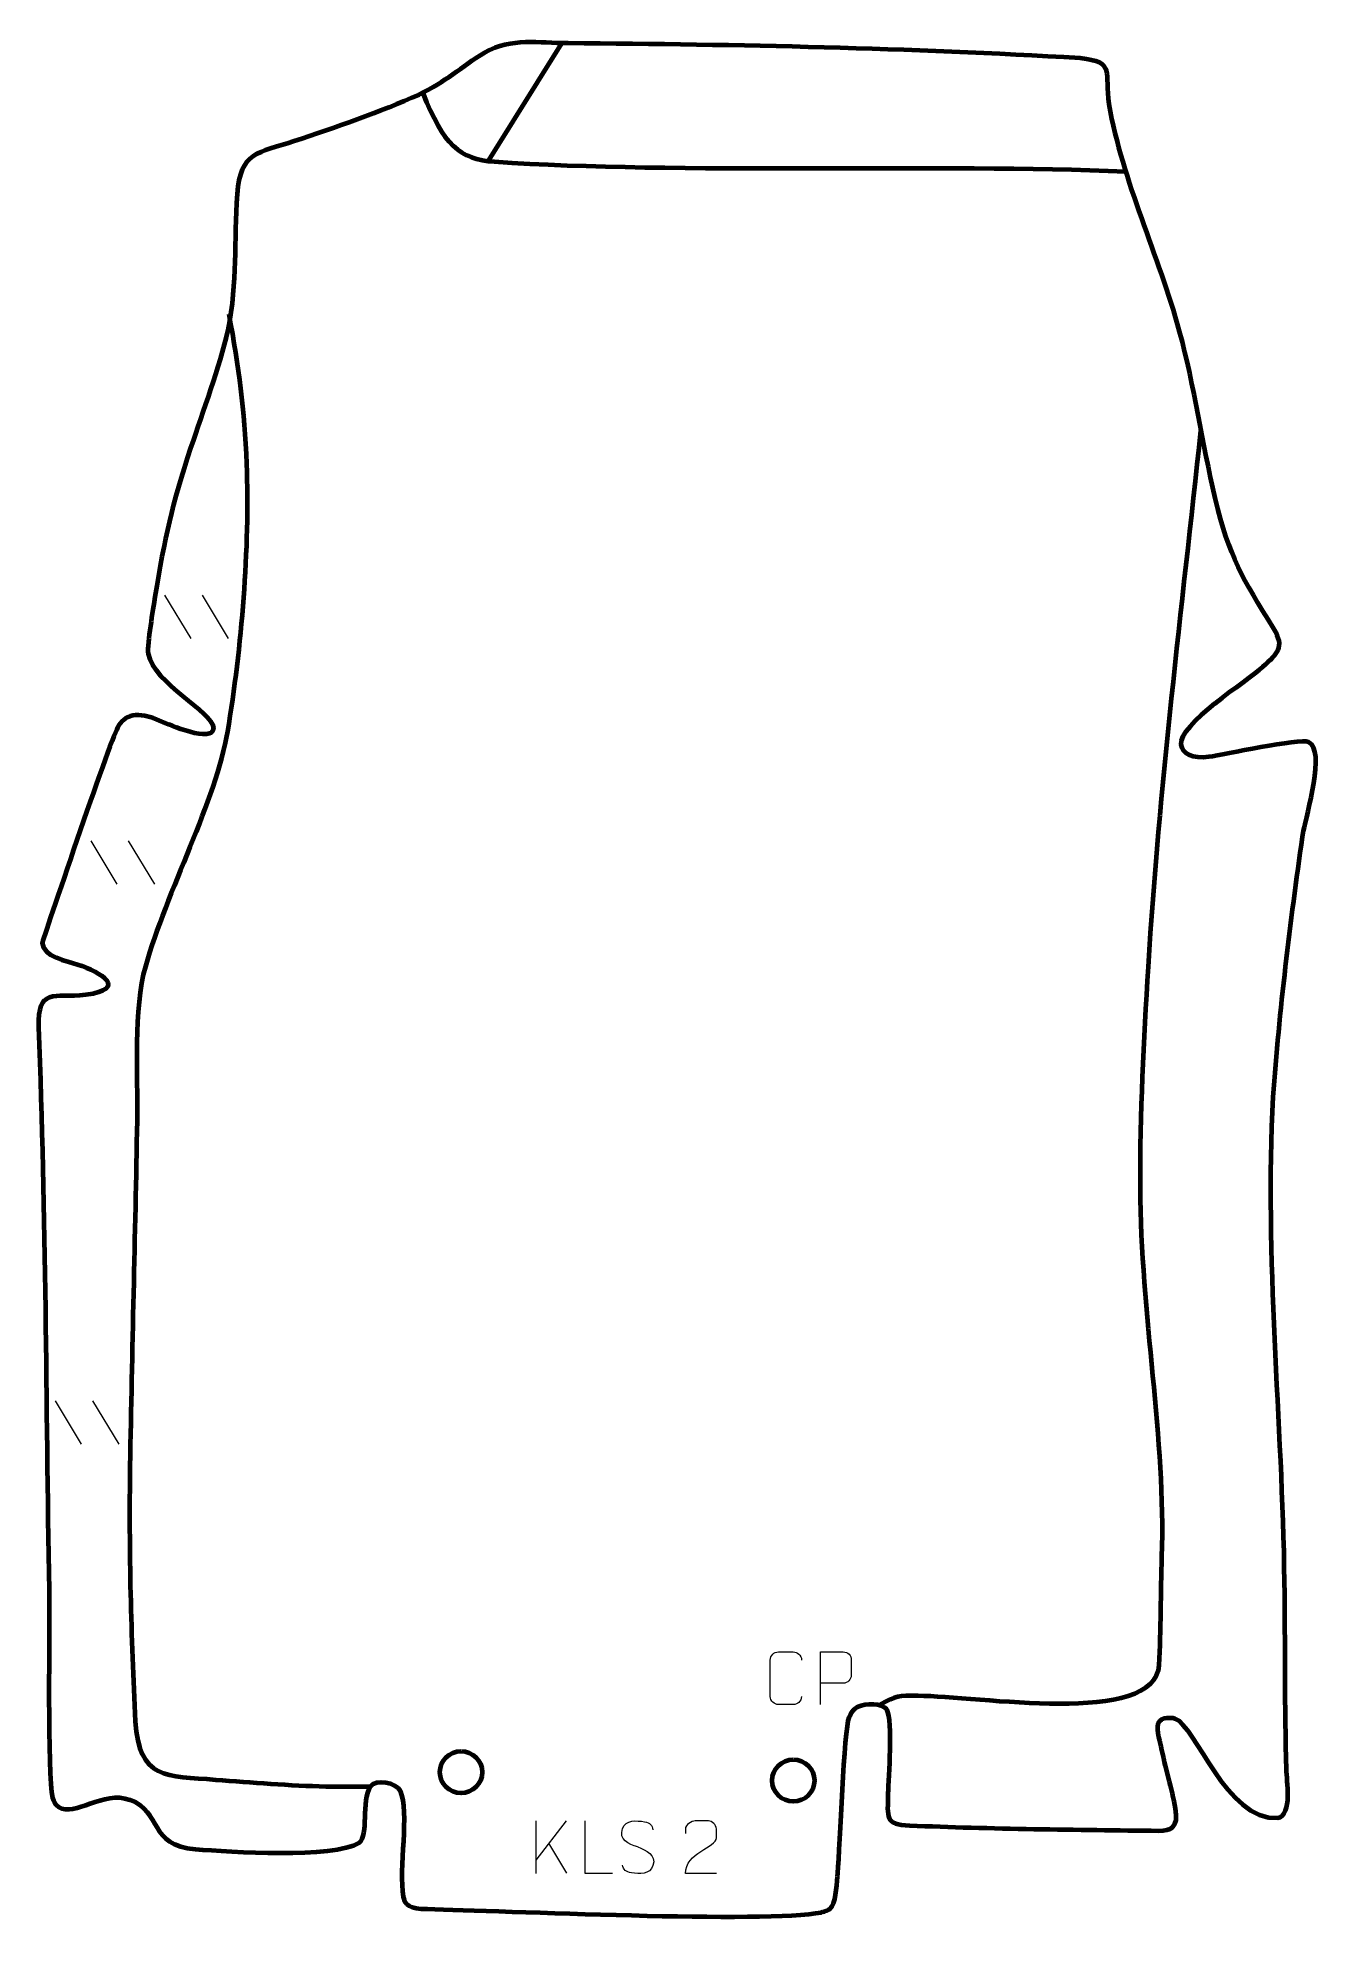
# Model space of a CAD drawing. Header units: millimetres. Extents: x -304 to 307, y -399 to 496.
import ezdxf

# ---------------------------------------------------------------- set-up
doc = ezdxf.new("R2010")
doc.units = ezdxf.units.MM
doc.header["$MEASUREMENT"] = 0
for name, color, linetype in [('layer 1', 7, 'Continuous'), ('layer 2', 7, 'Continuous'), ('layer 3', 7, 'Continuous')]:
    doc.layers.add(name, color=color, linetype=linetype)

msp = doc.modelspace()

# ---------------------------------------------------------------- linework, layer by layer
at = {"layer": 'layer 1', "color": 250, "lineweight": 9}
for points in [[(-67.6874, -350.2559), (-67.6874, -350.2559), (-67.6874, -375.2095), (-67.6874, -375.2095)], [(-53.3112, -350.2559), (-53.3112, -350.2559), (-67.6874, -368.8956), (-67.6874, -368.8956)], [(-52.9859, -375.1137), (-52.9859, -375.1137), (-61.4564, -360.8001), (-61.4564, -360.8001)]]:
    msp.add_open_spline(points, degree=3, dxfattribs=at)
for points, knots in [([(-31.3645, -375.2384), (-31.3645, -375.2384), (-44.3136, -375.2384), (-44.3136, -375.2384), (-44.3136, -375.2384), (-44.3136, -375.2384), (-44.3136, -350.2848), (-44.3136, -350.2848)], [0, 0, 0, 0, 0.33333333, 0.33333333, 0.33333333, 0.33333333, 1, 1, 1, 1]), ([(-19.3459, -362.5883), (-23.5942, -361.1179), (-28.5023, -359.3221), (-26.4972, -353.8018), (-26.4972, -353.8018), (-24.9937, -349.6619), (-19.7801, -350.0504), (-16.1765, -350.6515), (-16.1765, -350.6515), (-13.3159, -351.1287), (-12.4512, -352.3419), (-12.1406, -354.426)], [0, 0, 0, 0, 0.25, 0.25, 0.25, 0.25, 0.5, 0.5, 0.5, 0.5, 1, 1, 1, 1]), ([(18.0201, -375.2493), (13.1057, -375.249), (8.1913, -375.249), (3.2772, -375.2493), (3.2772, -375.2493), (3.2772, -365.317), (17.9282, -362.6758), (18.0201, -358.3655), (18.0201, -358.3655), (18.0198, -356.9414), (18.0198, -355.5177), (18.0201, -354.0944), (18.0201, -354.0944), (18.0032, -352.0173), (15.8804, -350.2925), (14.2094, -350.2752), (14.2094, -350.2752), (12.1362, -350.2756), (10.0633, -350.2756), (7.9909, -350.2752), (7.9909, -350.2752), (6.1688, -350.2587), (3.3441, -352.0508), (3.2772, -354.1444), (3.2772, -354.1444), (3.2772, -354.1444), (3.2772, -356.1992), (3.2772, -356.1992)], [0, 0, 0, 0, 0.125, 0.125, 0.125, 0.125, 0.25, 0.25, 0.25, 0.25, 0.375, 0.375, 0.375, 0.375, 0.5, 0.5, 0.5, 0.5, 0.625, 0.625, 0.625, 0.625, 0.75, 0.75, 0.75, 0.75, 1, 1, 1, 1]), ([(-19.3459, -362.5884), (-15.3273, -364.2351), (-10.2978, -366.1234), (-12.1318, -371.4837), (-12.1318, -371.4837), (-13.5916, -375.7501), (-18.5024, -375.4934), (-22.2285, -374.9387), (-22.2285, -374.9387), (-24.9785, -374.5289), (-26.1994, -373.3154), (-26.5774, -371.2032)], [0, 0, 0, 0, 0.25, 0.25, 0.25, 0.25, 0.5, 0.5, 0.5, 0.5, 1, 1, 1, 1])]:
    msp.add_open_spline(points, degree=3, knots=knots, dxfattribs=at)
at = {"layer": 'layer 2', "color": 140, "lineweight": 158}
msp.add_open_spline([(-90.0192, 437.6401), (-90.0192, 437.6401), (-55.2767, 493.1005), (-55.2767, 493.1005)], degree=3, dxfattribs=at)
for points, knots in [([(-121.3403, 469.5226), (-111.6066, 444.9213), (-103.8526, 438.0299), (-87.3928, 436.9146), (-87.3928, 436.9146), (0.691, 430.9462), (123.2978, 435.9967), (212.3865, 432.3034)], [0, 0, 0, 0, 0.33333333, 0.33333333, 0.33333333, 0.33333333, 1, 1, 1, 1]), ([(-213.3842, 364.484), (-208.6578, 339.0206), (-206.0589, 319.5348), (-205.0143, 293.5548), (-205.0143, 293.5548), (-203.4172, 253.8375), (-207.4699, 205.9168), (-214.043, 166.5673), (-214.043, 166.5673), (-219.4568, 134.1563), (-243.1231, 89.9937), (-252.998, 55.1366), (-252.998, 55.1366), (-258.6887, 35.0493), (-256.581, 3.6474), (-256.9503, -18.0092), (-256.9503, -18.0092), (-257.8872, -72.6552), (-259.434, -127.3131), (-260.3153, -181.9444), (-260.3153, -181.9444), (-260.9348, -222.1345), (-259.832, -262.906), (-257.811, -303.0528), (-257.811, -303.0528), (-255.9776, -330.7407), (-243.2476, -328.7823), (-219.5113, -330.6938), (-219.5113, -330.6938), (-202.7755, -332.0415), (-184.0123, -333.4709), (-167.3049, -333.8639), (-167.3049, -333.8639), (-160.1816, -334.0314), (-153.0266, -333.824), (-145.8705, -333.9527)], [0, 0, 0, 0, 0.1, 0.1, 0.1, 0.1, 0.2, 0.2, 0.2, 0.2, 0.3, 0.3, 0.3, 0.3, 0.4, 0.4, 0.4, 0.4, 0.5, 0.5, 0.5, 0.5, 0.6, 0.6, 0.6, 0.6, 0.7, 0.7, 0.7, 0.7, 0.8, 0.8, 0.8, 0.8, 1, 1, 1, 1]), ([(247.7859, 309.1864), (238.6987, 224.0767), (228.1618, 140.487), (222.9023, 54.9101), (222.9023, 54.9101), (220.7111, 19.2566), (218.9187, -14.0688), (219.0802, -49.8813), (219.0802, -49.8813), (219.3489, -109.4921), (231.3174, -169.6593), (229.2947, -224.9278), (229.2947, -224.9278), (228.6942, -241.9241), (228.9679, -259.5956), (228.0448, -276.4137), (228.0448, -276.4137), (226.4427, -305.601), (141.7932, -291.1053), (113.708, -290.9731), (113.708, -290.9731), (104.0198, -290.9275), (103.8863, -290.7963), (95.4902, -295.2777)], [0, 0, 0, 0, 0.14285714, 0.14285714, 0.14285714, 0.14285714, 0.28571429, 0.28571429, 0.28571429, 0.28571429, 0.42857143, 0.42857143, 0.42857143, 0.42857143, 0.57142857, 0.57142857, 0.57142857, 0.57142857, 0.71428571, 0.71428571, 0.71428571, 0.71428571, 1, 1, 1, 1])]:
    msp.add_open_spline(points, degree=3, knots=knots, dxfattribs=at)
at = {"layer": 'layer 2', "color": 142, "lineweight": 200}
for points in [[(-103.181, -317.1389), (-108.7038, -317.1389), (-113.181, -321.616), (-113.181, -327.1389), (-113.181, -327.1389), (-113.181, -332.6617), (-108.7039, -337.1389), (-103.181, -337.1389), (-103.181, -337.1389), (-97.6582, -337.1389), (-93.181, -332.6618), (-93.181, -327.1389), (-93.181, -327.1389), (-93.181, -321.6161), (-97.6581, -317.1389), (-103.181, -317.1389)], [(-103.181, -317.1389), (-108.7038, -317.1389), (-113.181, -321.6161), (-113.181, -327.1389), (-113.181, -327.1389), (-113.181, -332.6617), (-108.7039, -337.1389), (-103.181, -337.1389), (-103.181, -337.1389), (-97.6582, -337.1389), (-93.181, -332.6618), (-93.181, -327.139), (-93.181, -327.139), (-93.181, -321.6161), (-97.6581, -317.1389), (-103.181, -317.1389)], [(-103.181, -317.1389), (-108.7038, -317.1389), (-113.181, -321.6161), (-113.181, -327.1389), (-113.181, -327.1389), (-113.181, -332.6618), (-108.7039, -337.1389), (-103.181, -337.1389), (-103.181, -337.1389), (-97.6582, -337.1389), (-93.181, -332.6618), (-93.181, -327.139), (-93.181, -327.139), (-93.181, -321.6161), (-97.6581, -317.1389), (-103.181, -317.1389)], [(-103.181, -317.1389), (-108.7038, -317.1389), (-113.181, -321.6161), (-113.181, -327.1389), (-113.181, -327.1389), (-113.181, -332.6618), (-108.7039, -337.1389), (-103.181, -337.1389), (-103.181, -337.1389), (-97.6582, -337.139), (-93.181, -332.6618), (-93.181, -327.139), (-93.181, -327.139), (-93.181, -321.6161), (-97.6581, -317.1389), (-103.181, -317.1389)], [(-103.181, -317.139), (-108.7038, -317.139), (-113.181, -321.6161), (-113.181, -327.1389), (-113.181, -327.1389), (-113.181, -332.6618), (-108.7039, -337.1389), (-103.181, -337.139), (-103.181, -337.139), (-97.6582, -337.139), (-93.181, -332.6618), (-93.181, -327.139), (-93.181, -327.139), (-93.181, -321.6161), (-97.6581, -317.139), (-103.181, -317.139)], [(-103.181, -317.139), (-108.7038, -317.139), (-113.181, -321.6161), (-113.181, -327.139), (-113.181, -327.139), (-113.181, -332.6618), (-108.7039, -337.139), (-103.181, -337.139), (-103.181, -337.139), (-97.6582, -337.139), (-93.181, -332.6618), (-93.181, -327.139), (-93.181, -327.139), (-93.181, -321.6161), (-97.6581, -317.139), (-103.181, -317.139)], [(-103.181, -317.139), (-108.7038, -317.139), (-113.181, -321.6161), (-113.181, -327.139), (-113.181, -327.139), (-113.181, -332.6618), (-108.7039, -337.139), (-103.181, -337.139), (-103.181, -337.139), (-97.6582, -337.139), (-93.181, -332.6619), (-93.181, -327.139), (-93.181, -327.139), (-93.181, -321.6162), (-97.6581, -317.139), (-103.181, -317.139)], [(-103.181, -317.139), (-108.7038, -317.139), (-113.181, -321.6161), (-113.181, -327.139), (-113.181, -327.139), (-113.181, -332.6618), (-108.7039, -337.139), (-103.181, -337.139), (-103.181, -337.139), (-97.6582, -337.139), (-93.181, -332.6619), (-93.181, -327.139), (-93.181, -327.139), (-93.181, -321.6162), (-97.6581, -317.139), (-103.181, -317.139)], [(-103.181, -317.139), (-108.7038, -317.139), (-113.181, -321.6162), (-113.181, -327.139), (-113.181, -327.139), (-113.181, -332.6618), (-108.7039, -337.139), (-103.181, -337.139), (-103.181, -337.139), (-97.6582, -337.139), (-93.181, -332.6619), (-93.181, -327.139), (-93.181, -327.139), (-93.181, -321.6162), (-97.6581, -317.139), (-103.181, -317.139)], [(-103.181, -317.139), (-108.7038, -317.139), (-113.181, -321.6162), (-113.181, -327.139), (-113.181, -327.139), (-113.181, -332.6618), (-108.7039, -337.139), (-103.181, -337.139), (-103.181, -337.139), (-97.6582, -337.139), (-93.181, -332.6619), (-93.181, -327.1391), (-93.181, -327.1391), (-93.181, -321.6162), (-97.6581, -317.139), (-103.181, -317.139)], [(-103.181, -317.139), (-108.7038, -317.139), (-113.181, -321.6162), (-113.181, -327.139), (-113.181, -327.139), (-113.181, -332.6619), (-108.7039, -337.139), (-103.181, -337.139), (-103.181, -337.139), (-97.6582, -337.139), (-93.181, -332.6619), (-93.181, -327.1391), (-93.181, -327.1391), (-93.181, -321.6162), (-97.6581, -317.139), (-103.181, -317.139)], [(-103.181, -317.139), (-108.7038, -317.139), (-113.181, -321.6162), (-113.181, -327.139), (-113.181, -327.139), (-113.181, -332.6619), (-108.7039, -337.139), (-103.181, -337.139), (-103.181, -337.139), (-97.6582, -337.1391), (-93.181, -332.6619), (-93.181, -327.1391), (-93.181, -327.1391), (-93.181, -321.6162), (-97.6581, -317.139), (-103.181, -317.139)], [(-103.181, -317.1391), (-108.7038, -317.1391), (-113.181, -321.6162), (-113.181, -327.139), (-113.181, -327.139), (-113.181, -332.6619), (-108.7039, -337.139), (-103.181, -337.1391), (-103.181, -337.1391), (-97.6582, -337.1391), (-93.181, -332.6619), (-93.181, -327.1391), (-93.181, -327.1391), (-93.181, -321.6162), (-97.6581, -317.1391), (-103.181, -317.1391)], [(-103.181, -317.1391), (-108.7038, -317.1391), (-113.181, -321.6162), (-113.181, -327.1391), (-113.181, -327.1391), (-113.181, -332.6619), (-108.7039, -337.1391), (-103.181, -337.1391), (-103.181, -337.1391), (-97.6582, -337.1391), (-93.181, -332.662), (-93.181, -327.1391), (-93.181, -327.1391), (-93.181, -321.6162), (-97.6581, -317.1391), (-103.181, -317.1391)], [(-103.181, -317.1391), (-108.7038, -317.1391), (-113.181, -321.6162), (-113.181, -327.1391), (-113.181, -327.1391), (-113.181, -332.6619), (-108.7039, -337.1391), (-103.181, -337.1391), (-103.181, -337.1391), (-97.6582, -337.1391), (-93.181, -332.662), (-93.181, -327.1391), (-93.181, -327.1391), (-93.181, -321.6163), (-97.6581, -317.1391), (-103.181, -317.1391)], [(-103.181, -317.1391), (-108.7038, -317.1391), (-113.181, -321.6162), (-113.181, -327.1391), (-113.181, -327.1391), (-113.181, -332.6619), (-108.7039, -337.1391), (-103.181, -337.1391), (-103.181, -337.1391), (-97.6582, -337.1391), (-93.181, -332.662), (-93.181, -327.1391), (-93.181, -327.1391), (-93.181, -321.6163), (-97.6581, -317.1391), (-103.181, -317.1391)], [(-103.181, -317.1391), (-108.7038, -317.1391), (-113.181, -321.6163), (-113.181, -327.1391), (-113.181, -327.1391), (-113.181, -332.6619), (-108.7039, -337.1391), (-103.181, -337.1391), (-103.181, -337.1391), (-97.6582, -337.1391), (-93.181, -332.662), (-93.181, -327.1392), (-93.181, -327.1392), (-93.181, -321.6163), (-97.6581, -317.1391), (-103.181, -317.1391)], [(-103.181, -317.1391), (-108.7038, -317.1391), (-113.181, -321.6163), (-113.181, -327.1391), (-113.181, -327.1391), (-113.181, -332.662), (-108.7039, -337.1391), (-103.181, -337.1391), (-103.181, -337.1391), (-97.6582, -337.1391), (-93.181, -332.662), (-93.181, -327.1392), (-93.181, -327.1392), (-93.181, -321.6163), (-97.6581, -317.1391), (-103.181, -317.1391)], [(-103.181, -317.1391), (-108.7038, -317.1391), (-113.181, -321.6163), (-113.181, -327.1391), (-113.181, -327.1391), (-113.181, -332.662), (-108.7039, -337.1391), (-103.181, -337.1391), (-103.181, -337.1391), (-97.6582, -337.1392), (-93.181, -332.662), (-93.181, -327.1392), (-93.181, -327.1392), (-93.181, -321.6163), (-97.6581, -317.1391), (-103.181, -317.1391)], [(-103.181, -317.1392), (-108.7038, -317.1392), (-113.181, -321.6163), (-113.181, -327.1391), (-113.181, -327.1391), (-113.181, -332.662), (-108.7039, -337.1391), (-103.181, -337.1392), (-103.181, -337.1392), (-97.6582, -337.1392), (-93.181, -332.662), (-93.181, -327.1392), (-93.181, -327.1392), (-93.181, -321.6163), (-97.6581, -317.1392), (-103.181, -317.1392)], [(-103.181, -317.1392), (-108.7038, -317.1392), (-113.181, -321.6163), (-113.181, -327.1392), (-113.181, -327.1392), (-113.181, -332.662), (-108.7039, -337.1392), (-103.181, -337.1392), (-103.181, -337.1392), (-97.6582, -337.1392), (-93.181, -332.662), (-93.181, -327.1392), (-93.181, -327.1392), (-93.181, -321.6163), (-97.6581, -317.1392), (-103.181, -317.1392)], [(54.5109, -321.1076), (48.9881, -321.1076), (44.5109, -325.5847), (44.5109, -331.1076), (44.5109, -331.1076), (44.5109, -336.6304), (48.988, -341.1076), (54.5109, -341.1076), (54.5109, -341.1076), (60.0337, -341.1076), (64.5109, -336.6305), (64.5109, -331.1076), (64.5109, -331.1076), (64.5109, -325.5848), (60.0338, -321.1076), (54.5109, -321.1076)], [(54.5109, -321.1076), (48.9881, -321.1076), (44.5109, -325.5848), (44.5109, -331.1076), (44.5109, -331.1076), (44.5109, -336.6304), (48.988, -341.1076), (54.5109, -341.1076), (54.5109, -341.1076), (60.0337, -341.1076), (64.5109, -336.6305), (64.5109, -331.1077), (64.5109, -331.1077), (64.5109, -325.5848), (60.0338, -321.1076), (54.5109, -321.1076)], [(54.5109, -321.1076), (48.9881, -321.1076), (44.5109, -325.5848), (44.5109, -331.1076), (44.5109, -331.1076), (44.5109, -336.6305), (48.988, -341.1076), (54.5109, -341.1076), (54.5109, -341.1076), (60.0337, -341.1076), (64.5109, -336.6305), (64.5109, -331.1077), (64.5109, -331.1077), (64.5109, -325.5848), (60.0338, -321.1076), (54.5109, -321.1076)], [(54.5109, -321.1076), (48.9881, -321.1076), (44.5109, -325.5848), (44.5109, -331.1076), (44.5109, -331.1076), (44.5109, -336.6305), (48.988, -341.1076), (54.5109, -341.1076), (54.5109, -341.1076), (60.0337, -341.1077), (64.5109, -336.6305), (64.5109, -331.1077), (64.5109, -331.1077), (64.5109, -325.5848), (60.0338, -321.1076), (54.5109, -321.1076)], [(54.5109, -321.1077), (48.9881, -321.1077), (44.5109, -325.5848), (44.5109, -331.1076), (44.5109, -331.1076), (44.5109, -336.6305), (48.988, -341.1076), (54.5109, -341.1077), (54.5109, -341.1077), (60.0337, -341.1077), (64.5109, -336.6305), (64.5109, -331.1077), (64.5109, -331.1077), (64.5109, -325.5848), (60.0338, -321.1077), (54.5109, -321.1077)], [(54.5109, -321.1077), (48.9881, -321.1077), (44.5109, -325.5848), (44.5109, -331.1077), (44.5109, -331.1077), (44.5109, -336.6305), (48.988, -341.1077), (54.5109, -341.1077), (54.5109, -341.1077), (60.0337, -341.1077), (64.5109, -336.6305), (64.5109, -331.1077), (64.5109, -331.1077), (64.5109, -325.5848), (60.0338, -321.1077), (54.5109, -321.1077)], [(54.5109, -321.1077), (48.9881, -321.1077), (44.5109, -325.5848), (44.5109, -331.1077), (44.5109, -331.1077), (44.5109, -336.6305), (48.988, -341.1077), (54.5109, -341.1077), (54.5109, -341.1077), (60.0337, -341.1077), (64.5109, -336.6306), (64.5109, -331.1077), (64.5109, -331.1077), (64.5109, -325.5849), (60.0338, -321.1077), (54.5109, -321.1077)], [(54.5109, -321.1077), (48.9881, -321.1077), (44.5109, -325.5848), (44.5109, -331.1077), (44.5109, -331.1077), (44.5109, -336.6305), (48.988, -341.1077), (54.5109, -341.1077), (54.5109, -341.1077), (60.0337, -341.1077), (64.5109, -336.6306), (64.5109, -331.1077), (64.5109, -331.1077), (64.5109, -325.5849), (60.0338, -321.1077), (54.5109, -321.1077)], [(54.5109, -321.1077), (48.9881, -321.1077), (44.5109, -325.5849), (44.5109, -331.1077), (44.5109, -331.1077), (44.5109, -336.6305), (48.988, -341.1077), (54.5109, -341.1077), (54.5109, -341.1077), (60.0337, -341.1077), (64.5109, -336.6306), (64.5109, -331.1077), (64.5109, -331.1077), (64.5109, -325.5849), (60.0338, -321.1077), (54.5109, -321.1077)], [(54.5109, -321.1077), (48.9881, -321.1077), (44.5109, -325.5849), (44.5109, -331.1077), (44.5109, -331.1077), (44.5109, -336.6305), (48.988, -341.1077), (54.5109, -341.1077), (54.5109, -341.1077), (60.0337, -341.1077), (64.5109, -336.6306), (64.5109, -331.1078), (64.5109, -331.1078), (64.5109, -325.5849), (60.0338, -321.1077), (54.5109, -321.1077)], [(54.5109, -321.1077), (48.9881, -321.1077), (44.5109, -325.5849), (44.5109, -331.1077), (44.5109, -331.1077), (44.5109, -336.6306), (48.988, -341.1077), (54.5109, -341.1077), (54.5109, -341.1077), (60.0337, -341.1077), (64.5109, -336.6306), (64.5109, -331.1078), (64.5109, -331.1078), (64.5109, -325.5849), (60.0338, -321.1077), (54.5109, -321.1077)], [(54.5109, -321.1077), (48.9881, -321.1077), (44.5109, -325.5849), (44.5109, -331.1077), (44.5109, -331.1077), (44.5109, -336.6306), (48.988, -341.1077), (54.5109, -341.1077), (54.5109, -341.1077), (60.0337, -341.1078), (64.5109, -336.6306), (64.5109, -331.1078), (64.5109, -331.1078), (64.5109, -325.5849), (60.0338, -321.1077), (54.5109, -321.1077)], [(54.5109, -321.1078), (48.9881, -321.1078), (44.5109, -325.5849), (44.5109, -331.1077), (44.5109, -331.1077), (44.5109, -336.6306), (48.988, -341.1077), (54.5109, -341.1078), (54.5109, -341.1078), (60.0337, -341.1078), (64.5109, -336.6306), (64.5109, -331.1078), (64.5109, -331.1078), (64.5109, -325.5849), (60.0338, -321.1078), (54.5109, -321.1078)], [(54.5109, -321.1078), (48.9881, -321.1078), (44.5109, -325.5849), (44.5109, -331.1078), (44.5109, -331.1078), (44.5109, -336.6306), (48.988, -341.1078), (54.5109, -341.1078), (54.5109, -341.1078), (60.0337, -341.1078), (64.5109, -336.6307), (64.5109, -331.1078), (64.5109, -331.1078), (64.5109, -325.5849), (60.0338, -321.1078), (54.5109, -321.1078)], [(54.5109, -321.1078), (48.9881, -321.1078), (44.5109, -325.5849), (44.5109, -331.1078), (44.5109, -331.1078), (44.5109, -336.6306), (48.988, -341.1078), (54.5109, -341.1078), (54.5109, -341.1078), (60.0337, -341.1078), (64.5109, -336.6307), (64.5109, -331.1078), (64.5109, -331.1078), (64.5109, -325.585), (60.0338, -321.1078), (54.5109, -321.1078)], [(54.5109, -321.1078), (48.9881, -321.1078), (44.5109, -325.5849), (44.5109, -331.1078), (44.5109, -331.1078), (44.5109, -336.6306), (48.988, -341.1078), (54.5109, -341.1078), (54.5109, -341.1078), (60.0337, -341.1078), (64.5109, -336.6307), (64.5109, -331.1078), (64.5109, -331.1078), (64.5109, -325.585), (60.0338, -321.1078), (54.5109, -321.1078)], [(54.5109, -321.1078), (48.9881, -321.1078), (44.5109, -325.585), (44.5109, -331.1078), (44.5109, -331.1078), (44.5109, -336.6306), (48.988, -341.1078), (54.5109, -341.1078), (54.5109, -341.1078), (60.0337, -341.1078), (64.5109, -336.6307), (64.5109, -331.1079), (64.5109, -331.1079), (64.5109, -325.585), (60.0338, -321.1078), (54.5109, -321.1078)], [(54.5109, -321.1078), (48.9881, -321.1078), (44.5109, -325.585), (44.5109, -331.1078), (44.5109, -331.1078), (44.5109, -336.6307), (48.988, -341.1078), (54.5109, -341.1078), (54.5109, -341.1078), (60.0337, -341.1078), (64.5109, -336.6307), (64.5109, -331.1079), (64.5109, -331.1079), (64.5109, -325.585), (60.0338, -321.1078), (54.5109, -321.1078)], [(54.5109, -321.1078), (48.9881, -321.1078), (44.5109, -325.585), (44.5109, -331.1078), (44.5109, -331.1078), (44.5109, -336.6307), (48.988, -341.1078), (54.5109, -341.1078), (54.5109, -341.1078), (60.0337, -341.1079), (64.5109, -336.6307), (64.5109, -331.1079), (64.5109, -331.1079), (64.5109, -325.585), (60.0338, -321.1078), (54.5109, -321.1078)], [(54.5109, -321.1079), (48.9881, -321.1079), (44.5109, -325.585), (44.5109, -331.1078), (44.5109, -331.1078), (44.5109, -336.6307), (48.988, -341.1078), (54.5109, -341.1079), (54.5109, -341.1079), (60.0337, -341.1079), (64.5109, -336.6307), (64.5109, -331.1079), (64.5109, -331.1079), (64.5109, -325.585), (60.0338, -321.1079), (54.5109, -321.1079)], [(54.5109, -321.1079), (48.9881, -321.1079), (44.5109, -325.585), (44.5109, -331.1079), (44.5109, -331.1079), (44.5109, -336.6307), (48.988, -341.1079), (54.5109, -341.1079), (54.5109, -341.1079), (60.0337, -341.1079), (64.5109, -336.6307), (64.5109, -331.1079), (64.5109, -331.1079), (64.5109, -325.585), (60.0338, -321.1079), (54.5109, -321.1079)]]:
    msp.add_open_spline(points, degree=3, knots=[0, 0, 0, 0, 0.2, 0.2, 0.2, 0.2, 0.4, 0.4, 0.4, 0.4, 0.6, 0.6, 0.6, 0.6, 1, 1, 1, 1], dxfattribs=at)
for points in [[(-103.181, -317.1389), (-103.181, -317.1389), (-103.181, -317.1392), (-103.181, -317.1392)], [(-103.181, -317.1389), (-103.181, -317.1389), (-103.181, -317.1392), (-103.181, -317.1392)], [(54.5109, -321.1076), (54.5109, -321.1076), (54.5109, -321.1079), (54.5109, -321.1079)], [(54.5109, -321.1076), (54.5109, -321.1076), (54.5109, -321.1079), (54.5109, -321.1079)], [(-113.181, -327.1389), (-113.181, -327.1389), (-113.181, -327.1392), (-113.181, -327.1392)], [(-93.181, -327.1389), (-93.181, -327.1389), (-93.181, -327.1392), (-93.181, -327.1392)], [(-103.181, -337.1389), (-103.181, -337.1389), (-103.181, -337.1392), (-103.181, -337.1392)], [(44.5109, -331.1076), (44.5109, -331.1076), (44.5109, -331.1079), (44.5109, -331.1079)], [(64.5109, -331.1076), (64.5109, -331.1076), (64.5109, -331.1079), (64.5109, -331.1079)], [(54.5109, -341.1076), (54.5109, -341.1076), (54.5109, -341.1079), (54.5109, -341.1079)]]:
    msp.add_open_spline(points, degree=3, dxfattribs=at)
at = {"layer": 'layer 3', "color": 242, "lineweight": 158}
msp.add_open_spline([(72.973, -390.7617), (71.8483, -392.3165), (69.9788, -393.182), (67.7696, -393.6335), (67.7696, -393.6335), (42.3511, -398.828), (-84.5883, -392.7485), (-119.0855, -392.0394), (-119.0855, -392.0394), (-128.028, -391.8556), (-129.7338, -390.3127), (-130.5866, -386.2286), (-130.5866, -386.2286), (-133.0158, -373.1838), (-127.5978, -345.8117), (-132.0958, -335.9783), (-132.0958, -335.9783), (-133.9362, -331.9549), (-143.6415, -330.2545), (-146.0063, -333.8446), (-146.0063, -333.8446), (-150.6218, -340.8514), (-146.8458, -357.1389), (-151.3829, -360.5457), (-151.3829, -360.5457), (-164.0711, -368.2081), (-212.7712, -364.9114), (-229.2125, -363.6608), (-229.2125, -363.6608), (-251.6482, -361.9543), (-244.9959, -345.955), (-260.3092, -340.2542), (-260.3092, -340.2542), (-273.2217, -335.4472), (-286.2595, -348.6335), (-294.213, -343.6177), (-294.213, -343.6177), (-295.6008, -342.7425), (-295.954, -341.878), (-296.6364, -340.5031), (-296.6364, -340.5031), (-296.6364, -340.5031), (-297.0023, -339.3765), (-297.0023, -339.3765), (-297.0023, -339.3765), (-299.8215, -328.3405), (-298.2824, -258.0626), (-298.6367, -240.8452), (-298.6367, -240.8452), (-300.387, -151.2746), (-300.0734, -63.3487), (-303.742, 26.3432), (-303.742, 26.3432), (-304.0976, 45.1025), (-296.6932, 39.9756), (-281.2576, 41.5735), (-281.2576, 41.5735), (-261.0453, 44.3554), (-273.9933, 52.5015), (-285.2089, 56.0405), (-285.2089, 56.0405), (-290.1475, 57.5988), (-301.5891, 59.8187), (-301.9686, 66.2311), (-301.9686, 66.2311), (-301.8461, 67.3403), (-270.0335, 161.4696), (-266.1673, 168.4355), (-266.1673, 168.4355), (-262.8131, 174.4792), (-257.3503, 176.5412), (-245.305, 171.3786), (-245.305, 171.3786), (-242.3206, 170.0995), (-220.4567, 160.3516), (-220.7323, 168.3457), (-220.7323, 168.3457), (-220.991, 175.85), (-248.9393, 189.2483), (-251.7426, 203.4586), (-251.7426, 203.4586), (-252.3001, 208.3112), (-249.2754, 224.5885), (-248.4756, 230.5057), (-248.4756, 230.5057), (-243.7474, 258.5915), (-240.5804, 273.9888), (-231.5038, 301.1164), (-231.5038, 301.1164), (-225.6505, 318.5775), (-217.97, 339.2836), (-213.8791, 356.9688), (-213.8791, 356.9688), (-209.1973, 380.4053), (-211.1118, 398.6433), (-209.445, 421.5245), (-209.445, 421.5245), (-207.9852, 441.5647), (-199.5257, 440.9827), (-182.4118, 446.5741), (-182.4118, 446.5741), (-163.3291, 452.8087), (-141.4779, 460.5767), (-123.1637, 468.6177), (-123.1637, 468.6177), (-110.2464, 474.8649), (-103.4424, 481.5579), (-92.04, 488.5979), (-92.04, 488.5979), (-79.0279, 495.7042), (-66.5197, 493.1613), (-52.3557, 493.0455), (-52.3557, 493.0455), (29.1116, 492.4879), (109.2114, 490.7021), (190.5808, 486.0111), (190.5808, 486.0111), (208.0416, 484.0208), (202.0956, 479.2337), (204.417, 464.145), (204.417, 464.145), (210.9356, 427.3478), (227.923, 392.6623), (237.8731, 356.3943), (237.8731, 356.3943), (244.9789, 329.7753), (248.6078, 303.6927), (254.6895, 277.1961), (254.6895, 277.1961), (261.5704, 249.2461), (267.6711, 239.2759), (282.5696, 215.3343), (282.5696, 215.3343), (287.9043, 206.0496), (284.6341, 204.1105), (277.2751, 197.1778), (277.2751, 197.1778), (270.0314, 190.7623), (237.0384, 169.6306), (238.5733, 160.3697), (238.5733, 160.3697), (239.3075, 155.9401), (243.8817, 153.5052), (251.7911, 154.5105), (251.7911, 154.5105), (258.7011, 155.5102), (294.806, 163.377), (299.082, 161.5244), (299.082, 161.5244), (307.4761, 157.8875), (298.1229, 127.3351), (296.7183, 119.4468), (296.7183, 119.4468), (296.7183, 119.4468), (296.1995, 116.5332), (296.1995, 116.5332), (296.1995, 116.5332), (290.4411, 76.4141), (285.1637, 33.6759), (282.3094, -6.7124), (282.3094, -6.7124), (278.1399, -82.7733), (286.6589, -160.4791), (287.6725, -236.8931), (287.6725, -236.8931), (288.0512, -266.4191), (287.7617, -296.3757), (288.5447, -325.8213), (288.5447, -325.8213), (288.6846, -331.0843), (291.6232, -347.3777), (284.5058, -348.8705), (284.5058, -348.8705), (259.7997, -350.1534), (245.3048, -304.7229), (235.5676, -301.6399), (235.5676, -301.6399), (233.2537, -300.9073), (229.9608, -301.3491), (228.6919, -302.607), (228.6919, -302.607), (225.9577, -305.3175), (228.5419, -312.0648), (229.0888, -314.904), (229.0888, -314.904), (231.0592, -324.6769), (234.2213, -334.9844), (235.928, -344.4143), (235.928, -344.4143), (237.5506, -353.3797), (233.6977, -354.9908), (227.9428, -354.9218), (227.9428, -354.9218), (189.3408, -354.4592), (148.0058, -354.0539), (109.6393, -352.3916), (109.6393, -352.3916), (97.7538, -351.8767), (99.2701, -348.6316), (99.444, -337.2331), (99.444, -337.2331), (99.5618, -329.5161), (101.8858, -303.2127), (98.6961, -297.2633), (98.6961, -297.2633), (96.5819, -294.143), (89.0007, -294.327), (85.2224, -296.0449), (85.2224, -296.0449), (82.9798, -297.0645), (81.8679, -299.3336), (81.0494, -301.2128), (81.0494, -301.2128), (78.6193, -306.7921), (76.6635, -362.1611), (75.6869, -374.9846), (75.6869, -374.9846), (75.3792, -379.0245), (74.8805, -387.2572), (72.973, -390.7617)], degree=3, knots=[0, 0, 0, 0, 0.01785714, 0.01785714, 0.01785714, 0.01785714, 0.03571429, 0.03571429, 0.03571429, 0.03571429, 0.05357143, 0.05357143, 0.05357143, 0.05357143, 0.07142857, 0.07142857, 0.07142857, 0.07142857, 0.08928571, 0.08928571, 0.08928571, 0.08928571, 0.10714286, 0.10714286, 0.10714286, 0.10714286, 0.125, 0.125, 0.125, 0.125, 0.14285714, 0.14285714, 0.14285714, 0.14285714, 0.16071429, 0.16071429, 0.16071429, 0.16071429, 0.17857143, 0.17857143, 0.17857143, 0.17857143, 0.19642857, 0.19642857, 0.19642857, 0.19642857, 0.21428571, 0.21428571, 0.21428571, 0.21428571, 0.23214286, 0.23214286, 0.23214286, 0.23214286, 0.25, 0.25, 0.25, 0.25, 0.26785714, 0.26785714, 0.26785714, 0.26785714, 0.28571429, 0.28571429, 0.28571429, 0.28571429, 0.30357143, 0.30357143, 0.30357143, 0.30357143, 0.32142857, 0.32142857, 0.32142857, 0.32142857, 0.33928571, 0.33928571, 0.33928571, 0.33928571, 0.35714286, 0.35714286, 0.35714286, 0.35714286, 0.375, 0.375, 0.375, 0.375, 0.39285714, 0.39285714, 0.39285714, 0.39285714, 0.41071429, 0.41071429, 0.41071429, 0.41071429, 0.42857143, 0.42857143, 0.42857143, 0.42857143, 0.44642857, 0.44642857, 0.44642857, 0.44642857, 0.46428571, 0.46428571, 0.46428571, 0.46428571, 0.48214286, 0.48214286, 0.48214286, 0.48214286, 0.5, 0.5, 0.5, 0.5, 0.51785714, 0.51785714, 0.51785714, 0.51785714, 0.53571429, 0.53571429, 0.53571429, 0.53571429, 0.55357143, 0.55357143, 0.55357143, 0.55357143, 0.57142857, 0.57142857, 0.57142857, 0.57142857, 0.58928571, 0.58928571, 0.58928571, 0.58928571, 0.60714286, 0.60714286, 0.60714286, 0.60714286, 0.625, 0.625, 0.625, 0.625, 0.64285714, 0.64285714, 0.64285714, 0.64285714, 0.66071429, 0.66071429, 0.66071429, 0.66071429, 0.67857143, 0.67857143, 0.67857143, 0.67857143, 0.69642857, 0.69642857, 0.69642857, 0.69642857, 0.71428571, 0.71428571, 0.71428571, 0.71428571, 0.73214286, 0.73214286, 0.73214286, 0.73214286, 0.75, 0.75, 0.75, 0.75, 0.76785714, 0.76785714, 0.76785714, 0.76785714, 0.78571429, 0.78571429, 0.78571429, 0.78571429, 0.80357143, 0.80357143, 0.80357143, 0.80357143, 0.82142857, 0.82142857, 0.82142857, 0.82142857, 0.83928571, 0.83928571, 0.83928571, 0.83928571, 0.85714286, 0.85714286, 0.85714286, 0.85714286, 0.875, 0.875, 0.875, 0.875, 0.89285714, 0.89285714, 0.89285714, 0.89285714, 0.91071429, 0.91071429, 0.91071429, 0.91071429, 0.92857143, 0.92857143, 0.92857143, 0.92857143, 0.94642857, 0.94642857, 0.94642857, 0.94642857, 0.96428571, 0.96428571, 0.96428571, 0.96428571, 1, 1, 1, 1], dxfattribs=at)
at = {"layer": 'layer 3', "color": 250, "lineweight": 9}
for points in [[(-243.8482, 231.2995), (-243.8482, 231.2995), (-231.4839, 210.7552), (-231.4839, 210.7552)], [(-226.1183, 231.2995), (-226.1183, 231.2995), (-213.754, 210.7552), (-213.754, 210.7552)], [(-278.8267, 114.6641), (-278.8267, 114.6641), (-266.4624, 94.1198), (-266.4624, 94.1198)], [(-261.0968, 114.6641), (-261.0968, 114.6641), (-248.7325, 94.1198), (-248.7325, 94.1198)], [(-295.76, -150.9776), (-295.76, -150.9776), (-283.3957, -171.5219), (-283.3957, -171.5219)], [(-278.0301, -150.9776), (-278.0301, -150.9776), (-265.6658, -171.5219), (-265.6658, -171.5219)]]:
    msp.add_open_spline(points, degree=3, dxfattribs=at)
for points, knots in [([(58.4391, -291.2401), (58.2993, -293.5635), (56.6221, -295.0431), (54.4744, -295.0539), (54.4744, -295.0539), (52.1425, -295.0535), (49.8106, -295.0535), (47.4791, -295.0539), (47.4791, -295.0539), (45.5541, -295.1593), (43.582, -293.2748), (43.5932, -291.2575), (43.5932, -291.2575), (43.5936, -285.4874), (43.5936, -279.7177), (43.5932, -273.9484), (43.5932, -273.9484), (43.5974, -271.8103), (45.3441, -270.0911), (47.4965, -270.1046), (47.4965, -270.1046), (49.8222, -270.1046), (52.1483, -270.1046), (54.4744, -270.1046), (54.4744, -270.1046), (56.421, -270.0691), (58.4124, -271.5606), (58.4391, -273.9982)], [0, 0, 0, 0, 0.125, 0.125, 0.125, 0.125, 0.25, 0.25, 0.25, 0.25, 0.375, 0.375, 0.375, 0.375, 0.5, 0.5, 0.5, 0.5, 0.625, 0.625, 0.625, 0.625, 0.75, 0.75, 0.75, 0.75, 1, 1, 1, 1]), ([(67.3901, -295.0583), (67.3901, -295.0583), (67.3901, -270.1047), (67.3901, -270.1047), (67.3901, -270.1047), (70.9851, -270.1047), (74.5804, -270.1047), (78.1758, -270.1047), (78.1758, -270.1047), (80.501, -270.1426), (82.0584, -271.6327), (82.0542, -273.9988), (82.0542, -273.9988), (82.0538, -276.0345), (82.0538, -279.0938), (82.0542, -281.1298), (82.0542, -281.1298), (82.0477, -283.0052), (80.2355, -284.9471), (78.2259, -284.9662), (78.2259, -284.9662), (78.2259, -284.9662), (67.3901, -284.9662), (67.3901, -284.9662)], [0, 0, 0, 0, 0.14285714, 0.14285714, 0.14285714, 0.14285714, 0.28571429, 0.28571429, 0.28571429, 0.28571429, 0.42857143, 0.42857143, 0.42857143, 0.42857143, 0.57142857, 0.57142857, 0.57142857, 0.57142857, 0.71428571, 0.71428571, 0.71428571, 0.71428571, 1, 1, 1, 1])]:
    msp.add_open_spline(points, degree=3, knots=knots, dxfattribs=at)

doc.saveas('drawing.dxf')
